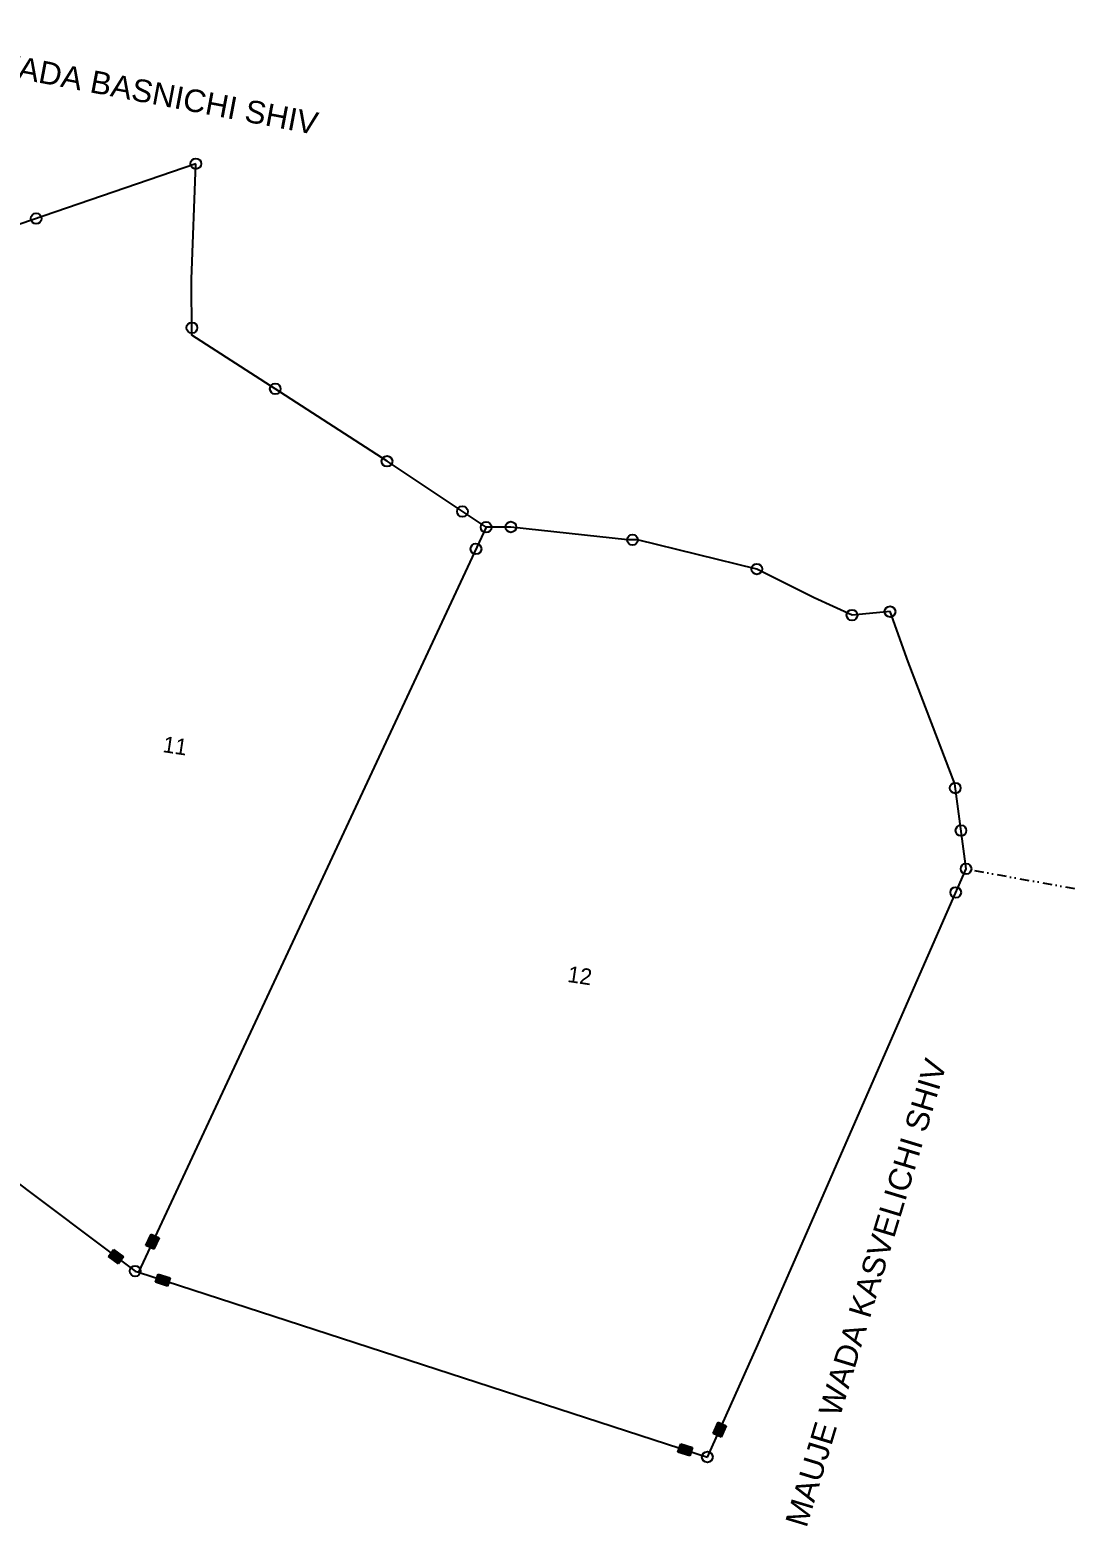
# Model space of a CAD drawing. Header units: metres. Extents: x 316978 to 319159, y 1884800 to 1887676.
# Drawn here: x 318584 to 319159, y 1885806 to 1886627 of the extents above; entities that cross this region are included whole.
import ezdxf

# ---------------------------------------------------------------- set-up
doc = ezdxf.new("R2010")
doc.units = ezdxf.units.M
doc.header["$MEASUREMENT"] = 0
doc.linetypes.add('DIVIDE', pattern=[1.25, 0.5, -0.25, 0, -0.25, 0, -0.25])
for name, color, linetype in [('POLY_PARCEL', 6, 'Continuous'), ('TEXT_MAPOUT', 7, 'Continuous'), ('TEXT_PARCEL', 7, 'Continuous'), ('V_BOUND_LINE', 7, 'Continuous'), ('V_DIVIDE_LINE', 7, 'DIVIDE')]:
    doc.layers.add(name, color=color, linetype=linetype)
doc.styles.get("Standard").update_dxf_attribs({"font": 'arial.ttf'})
doc.styles.add('TEXT_MAP', font='')
doc.styles.get('TEXT_MAP').set_extended_font_data('Kruti Dev 050')

msp = doc.modelspace()

# ---------------------------------------------------------------- hatches: boundary and pattern name
for points in [[(318654.73, 1885964.34), (318650.42, 1885966.36), (318647.51, 1885960.12), (318651.82, 1885958.11)], [(318629.77, 1885958.02), (318626.91, 1885954.21), (318632.41, 1885950.08), (318635.27, 1885953.89)], [(318659.36, 1885937.89), (318660.83, 1885942.42), (318654.28, 1885944.54), (318652.81, 1885940.02)], [(318965.96, 1885861.32), (318961.62, 1885863.28), (318958.8, 1885857.01), (318963.13, 1885855.05)], [(318940.98, 1885851.41), (318939.51, 1885846.89), (318946.06, 1885844.76), (318947.53, 1885849.29)]]:
    msp.add_hatch(color=256).paths.add_polyline_path(points)

# ---------------------------------------------------------------- linework, layer by layer
for p, q in [((318647.51, 1885960.12), (318650.42, 1885966.36)), ((318650.42, 1885966.36), (318654.73, 1885964.34)), ((318654.73, 1885964.34), (318651.82, 1885958.11)), ((318626.91, 1885954.21), (318629.77, 1885958.02)), ((318629.77, 1885958.02), (318635.27, 1885953.89)), ((318651.82, 1885958.11), (318647.51, 1885960.12)), ((318632.41, 1885950.08), (318626.91, 1885954.21)), ((318635.27, 1885953.89), (318632.41, 1885950.08)), ((318652.81, 1885940.02), (318654.28, 1885944.54)), ((318659.36, 1885937.89), (318652.81, 1885940.02)), ((318654.28, 1885944.54), (318660.83, 1885942.42)), ((318660.83, 1885942.42), (318659.36, 1885937.89)), ((318958.8, 1885857.01), (318961.62, 1885863.28)), ((318963.13, 1885855.05), (318958.8, 1885857.01)), ((318961.62, 1885863.28), (318965.96, 1885861.32)), ((318965.96, 1885861.32), (318963.13, 1885855.05)), ((318939.51, 1885846.89), (318940.98, 1885851.41)), ((318940.98, 1885851.41), (318947.53, 1885849.29)), ((318947.53, 1885849.29), (318946.06, 1885844.76)), ((318946.06, 1885844.76), (318939.51, 1885846.89))]:
    msp.add_line(p, q)
for centre in [(318674.94, 1886553.67), (318587.29, 1886523.57), (318672.76, 1886463.68), (318718.52, 1886430.16), (318779.82, 1886390.41), (318821.2, 1886362.88), (318834.2, 1886354.23), (318847.81, 1886354.36), (318914.53, 1886347.32), (318828.65, 1886342.34), (318982.77, 1886331.31), (319035.01, 1886306.04), (319055.87, 1886307.93), (319091.68, 1886211.16), (319094.8, 1886187.83), (319097.6, 1886166.86), (319091.92, 1886153.91), (318641.6, 1885946.16), (318955.62, 1885844.16)]:
    msp.add_circle(centre, 2.94)
at = {"layer": 'POLY_PARCEL'}
msp.add_line((318834.2, 1886354.23), (318643.35, 1885945.59), dxfattribs=at)
at = {"layer": 'V_BOUND_LINE'}
for p, q in [((318674.94, 1886553.67), (318578.36, 1886520.51)), ((318672.5, 1886490.3), (318674.94, 1886553.67)), ((318672.79, 1886459.59), (318672.5, 1886490.3)), ((318718.52, 1886430.16), (318672.79, 1886459.59)), ((318779.82, 1886390.41), (318718.52, 1886430.16)), ((318834.2, 1886354.23), (318779.82, 1886390.41)), ((318847.81, 1886354.36), (318834.2, 1886354.23)), ((318911.74, 1886347.28), (318847.81, 1886354.36)), ((318917.35, 1886347.35), (318911.74, 1886347.28)), ((318982.77, 1886331.31), (318917.35, 1886347.35)), ((319014.31, 1886315.45), (318982.77, 1886331.31)), ((319035.01, 1886306.04), (319014.31, 1886315.45)), ((319055.87, 1886307.93), (319035.01, 1886306.04)), ((319065.87, 1886280.47), (319055.87, 1886307.93)), ((319091.36, 1886213.55), (319065.87, 1886280.47)), ((319097.6, 1886166.86), (319091.36, 1886213.55)), ((319066.29, 1886095.54), (319097.6, 1886166.86)), ((318983.36, 1885905.75), (319066.29, 1886095.54)), ((318569.44, 1886000.35), (318641.6, 1885946.16)), ((318641.6, 1885946.16), (318643.35, 1885945.59)), ((318643.35, 1885945.59), (318955.62, 1885844.16)), ((318955.62, 1885844.16), (318983.36, 1885905.75))]:
    msp.add_line(p, q, dxfattribs=at)
at = {"layer": 'V_DIVIDE_LINE', "ltscale": 10}
msp.add_line((319102.19, 1886165.92), (319159.08, 1886155.65), dxfattribs=at)

# ---------------------------------------------------------------- texts
at = {"layer": 'TEXT_MAPOUT'}
for s, rotation, p in [('MAUJE WADA BASNICHI SHIV', 349.30538, (318498.39, 1886615.19)), ('MAUJE WADA KASVELICHI SHIV', 73.17576, (319010, 1885804.91))]:
    msp.add_text(s, height=12.3567, rotation=rotation, dxfattribs=at).set_placement(p)
at = {"layer": 'TEXT_PARCEL', "ltscale": 10, "style": 'TEXT_MAP'}
for s, p in [('11', (318656.36, 1886230.92)), ('12', (318878.46, 1886104.85))]:
    msp.add_text(s, height=8.897, rotation=351.56441, dxfattribs=at).set_placement(p)

doc.saveas('drawing.dxf')
